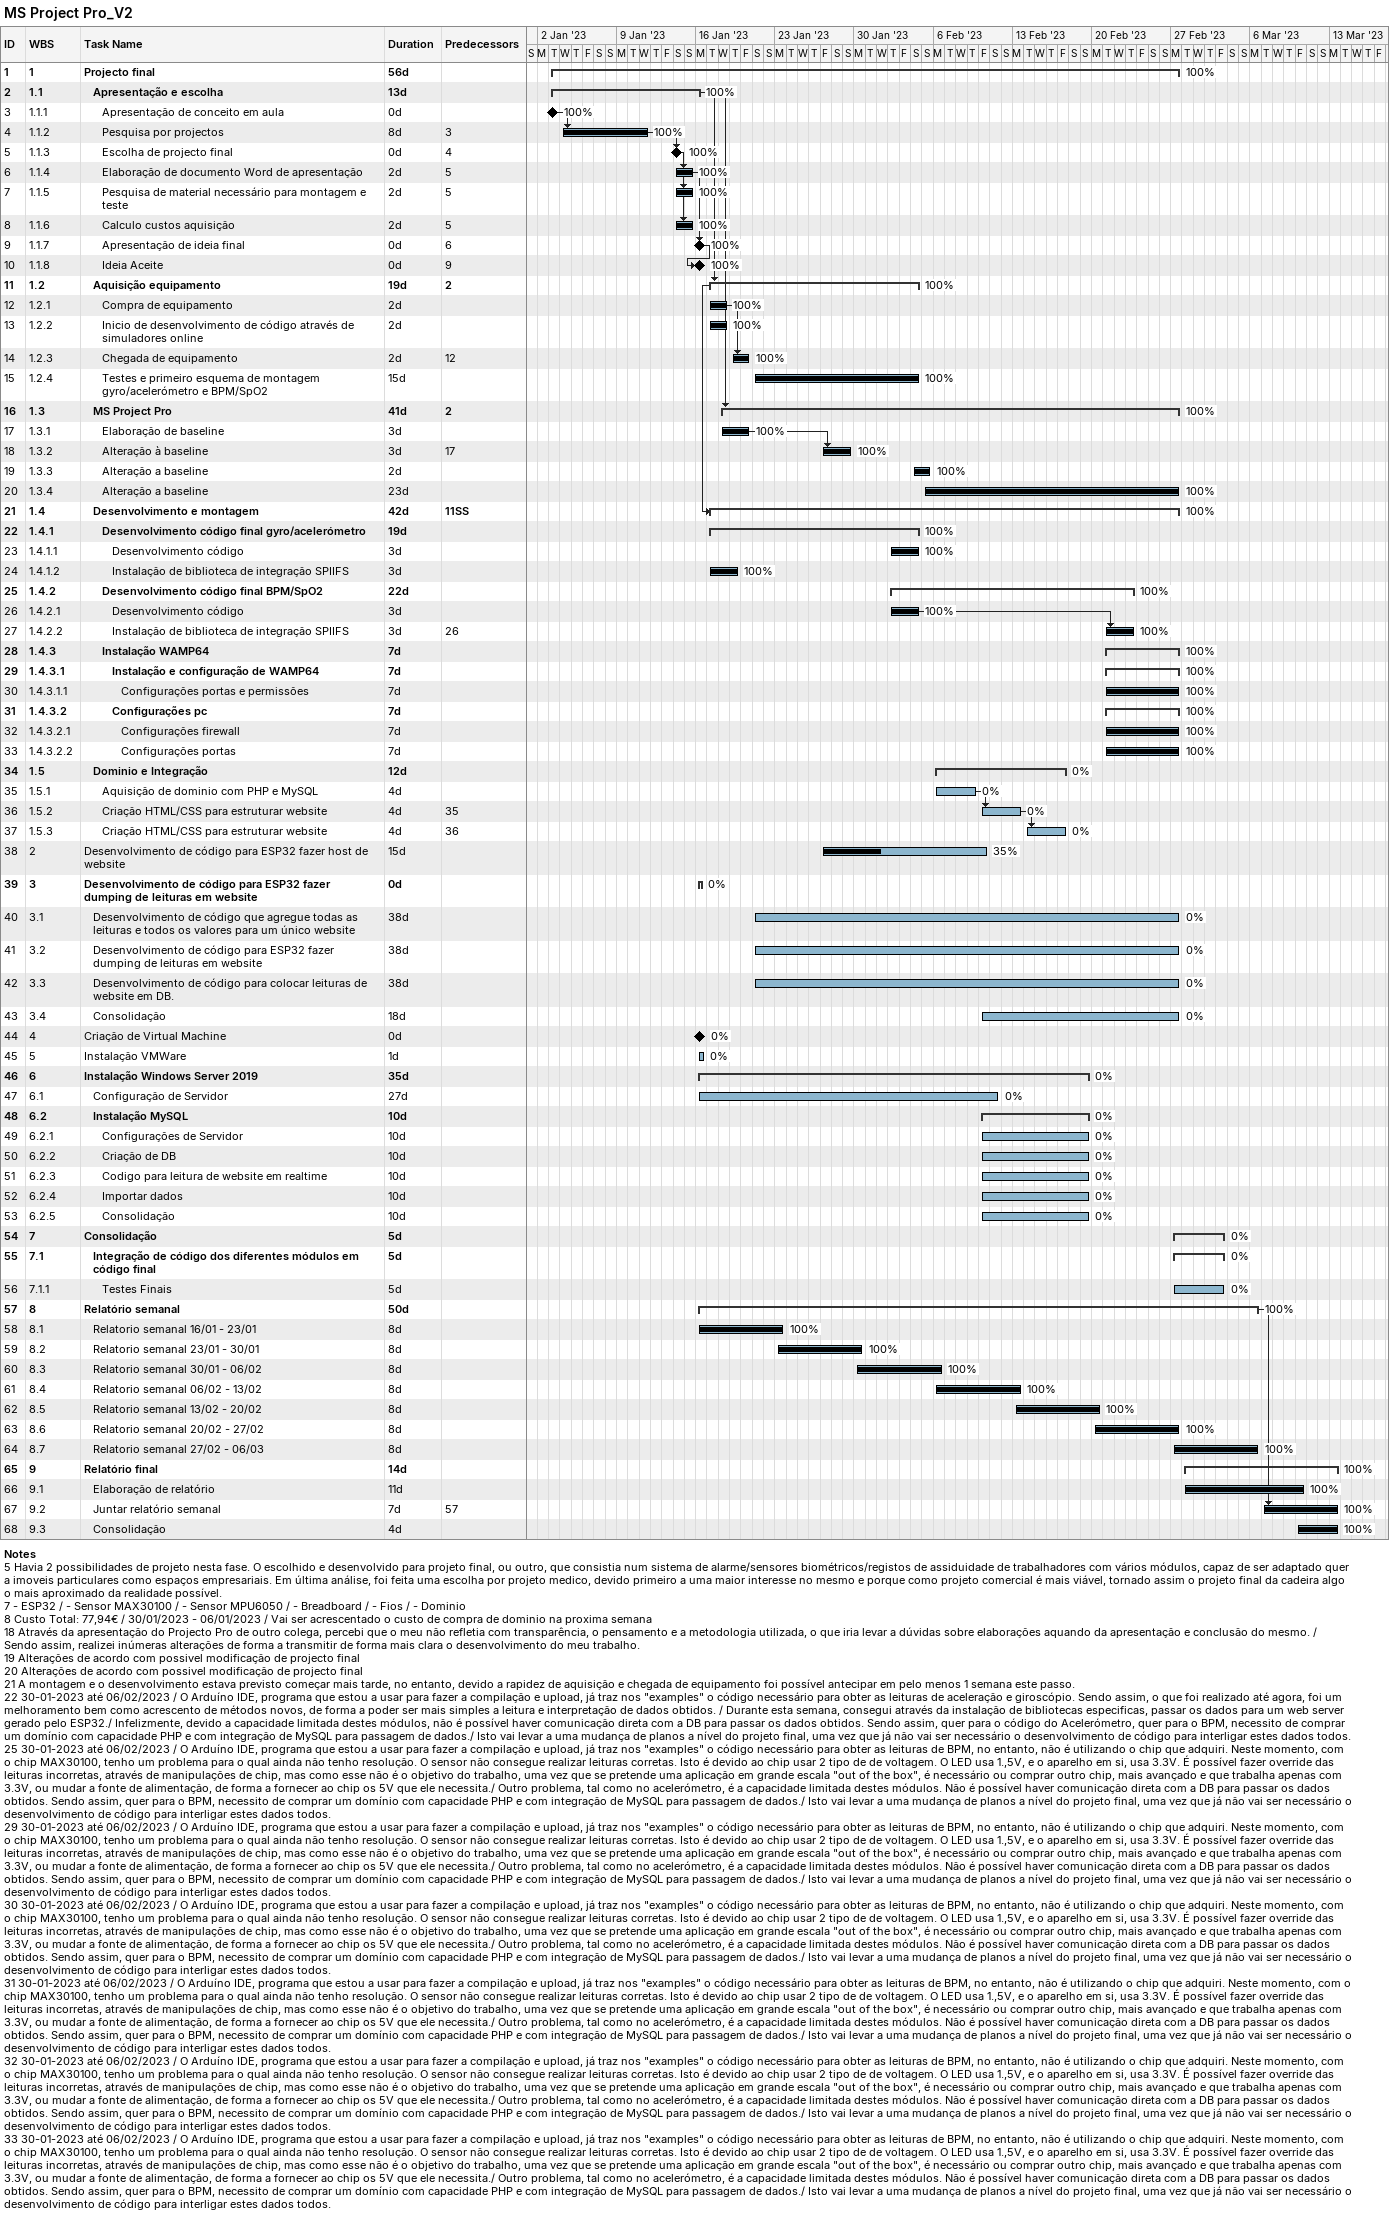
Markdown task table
MS Project Pro_V2

| ID | WBS | Task | Duration | Start | Finish | Predecessors | % complete |
|---|---|---|---|---|---|---|---|
| 1 | 1 | **Projecto final** | 56d | 2023-01-03 | 2023-02-27 |  | 100 |
| 2 | 1.1 | **Apresentação e escolha** | 13d | 2023-01-03 | 2023-01-16 |  | 100 |
| 3 | 1.1.1 | Apresentação de conceito em aula | 0d | 2023-01-03 | 2023-01-03 |  | 100 |
| 4 | 1.1.2 | Pesquisa por projectos | 8d | 2023-01-04 | 2023-01-11 | 3 | 100 |
| 5 | 1.1.3 | Escolha de projecto final | 0d | 2023-01-14 | 2023-01-14 | 4 | 100 |
| 6 | 1.1.4 | Elaboração de documento Word de apresentação | 2d | 2023-01-14 | 2023-01-15 | 5 | 100 |
| 7 | 1.1.5 | Pesquisa de material necessário para montagem e teste | 2d | 2023-01-14 | 2023-01-15 | 5 | 100 |
| 8 | 1.1.6 | Calculo custos aquisição | 2d | 2023-01-14 | 2023-01-15 | 5 | 100 |
| 9 | 1.1.7 | Apresentação de ideia final | 0d | 2023-01-16 | 2023-01-16 | 6 | 100 |
| 10 | 1.1.8 | Ideia Aceite | 0d | 2023-01-16 | 2023-01-16 | 9 | 100 |
| 11 | 1.2 | **Aquisição equipamento** | 19d | 2023-01-17 | 2023-02-04 | 2 | 100 |
| 12 | 1.2.1 | Compra de equipamento | 2d | 2023-01-17 | 2023-01-18 |  | 100 |
| 13 | 1.2.2 | Inicio de desenvolvimento de código através de simuladores online | 2d | 2023-01-17 | 2023-01-18 |  | 100 |
| 14 | 1.2.3 | Chegada de equipamento | 2d | 2023-01-19 | 2023-01-20 | 12 | 100 |
| 15 | 1.2.4 | Testes e primeiro esquema de montagem gyro/acelerómetro e BPM/SpO2 | 15d | 2023-01-21 | 2023-02-04 |  | 100 |
| 16 | 1.3 | **MS Project Pro** | 41d | 2023-01-18 | 2023-02-27 | 2 | 100 |
| 17 | 1.3.1 | Elaboração de baseline | 3d | 2023-01-18 | 2023-01-20 |  | 100 |
| 18 | 1.3.2 | Alteração à baseline | 3d | 2023-01-27 | 2023-01-29 | 17 | 100 |
| 19 | 1.3.3 | Alteração a baseline | 2d | 2023-02-04 | 2023-02-05 |  | 100 |
| 20 | 1.3.4 | Alteração a baseline | 23d | 2023-02-05 | 2023-02-27 |  | 100 |
| 21 | 1.4 | **Desenvolvimento e montagem** | 42d | 2023-01-17 | 2023-02-27 | 11SS | 100 |
| 22 | 1.4.1 | **Desenvolvimento código final gyro/acelerómetro** | 19d | 2023-01-17 | 2023-02-04 |  | 100 |
| 23 | 1.4.1.1 | Desenvolvimento código | 3d | 2023-02-02 | 2023-02-04 |  | 100 |
| 24 | 1.4.1.2 | Instalação de biblioteca de integração SPIIFS | 3d | 2023-01-17 | 2023-01-19 |  | 100 |
| 25 | 1.4.2 | **Desenvolvimento código final BPM/SpO2** | 22d | 2023-02-02 | 2023-02-23 |  | 100 |
| 26 | 1.4.2.1 | Desenvolvimento código | 3d | 2023-02-02 | 2023-02-04 |  | 100 |
| 27 | 1.4.2.2 | Instalação de biblioteca de integração SPIIFS | 3d | 2023-02-21 | 2023-02-23 | 26 | 100 |
| 28 | 1.4.3 | **Instalação WAMP64** | 7d | 2023-02-21 | 2023-02-27 |  | 100 |
| 29 | 1.4.3.1 | **Instalação e configuração de WAMP64** | 7d | 2023-02-21 | 2023-02-27 |  | 100 |
| 30 | 1.4.3.1.1 | Configurações portas e permissões | 7d | 2023-02-21 | 2023-02-27 |  | 100 |
| 31 | 1.4.3.2 | **Configurações pc** | 7d | 2023-02-21 | 2023-02-27 |  | 100 |
| 32 | 1.4.3.2.1 | Configurações firewall | 7d | 2023-02-21 | 2023-02-27 |  | 100 |
| 33 | 1.4.3.2.2 | Configurações portas | 7d | 2023-02-21 | 2023-02-27 |  | 100 |
| 34 | 1.5 | **Dominio e Integração** | 12d | 2023-02-06 | 2023-02-17 |  | 0 |
| 35 | 1.5.1 | Aquisição de dominio com PHP e MySQL | 4d | 2023-02-06 | 2023-02-09 |  | 0 |
| 36 | 1.5.2 | Criação HTML/CSS para estruturar website | 4d | 2023-02-10 | 2023-02-13 | 35 | 0 |
| 37 | 1.5.3 | Criação HTML/CSS para estruturar website | 4d | 2023-02-14 | 2023-02-17 | 36 | 0 |
| 38 | 2 | Desenvolvimento de código para ESP32 fazer host de website | 15d | 2023-01-27 | 2023-02-10 |  | 35 |
| 39 | 3 | **Desenvolvimento de código para ESP32 fazer dumping de leituras em website** | 0d | 2023-01-16 | 2023-01-16 |  | 0 |
| 40 | 3.1 | Desenvolvimento de código que agregue todas as leituras e todos os valores para um único website | 38d | 2023-01-21 | 2023-02-27 |  | 0 |
| 41 | 3.2 | Desenvolvimento de código para ESP32 fazer dumping de leituras em website | 38d | 2023-01-21 | 2023-02-27 |  | 0 |
| 42 | 3.3 | Desenvolvimento de código para colocar leituras de website em DB. | 38d | 2023-01-21 | 2023-02-27 |  | 0 |
| 43 | 3.4 | Consolidação | 18d | 2023-02-10 | 2023-02-27 |  | 0 |
| 44 | 4 | Criação de Virtual Machine | 0d | 2023-01-16 | 2023-01-16 |  | 0 |
| 45 | 5 | Instalação VMWare | 1d | 2023-01-16 | 2023-01-16 |  | 0 |
| 46 | 6 | **Instalação Windows Server 2019** | 35d | 2023-01-16 | 2023-02-19 |  | 0 |
| 47 | 6.1 | Configuração de Servidor | 27d | 2023-01-16 | 2023-02-11 |  | 0 |
| 48 | 6.2 | **Instalação MySQL** | 10d | 2023-02-10 | 2023-02-19 |  | 0 |
| 49 | 6.2.1 | Configurações de Servidor | 10d | 2023-02-10 | 2023-02-19 |  | 0 |
| 50 | 6.2.2 | Criação de DB | 10d | 2023-02-10 | 2023-02-19 |  | 0 |
| 51 | 6.2.3 | Codigo para leitura de website em realtime | 10d | 2023-02-10 | 2023-02-19 |  | 0 |
| 52 | 6.2.4 | Importar dados | 10d | 2023-02-10 | 2023-02-19 |  | 0 |
| 53 | 6.2.5 | Consolidação | 10d | 2023-02-10 | 2023-02-19 |  | 0 |
| 54 | 7 | **Consolidação** | 5d | 2023-02-27 | 2023-03-03 |  | 0 |
| 55 | 7.1 | **Integração de código dos diferentes módulos em código final** | 5d | 2023-02-27 | 2023-03-03 |  | 0 |
| 56 | 7.1.1 | Testes Finais | 5d | 2023-02-27 | 2023-03-03 |  | 0 |
| 57 | 8 | **Relatório semanal** | 50d | 2023-01-16 | 2023-03-06 |  | 100 |
| 58 | 8.1 | Relatorio semanal 16/01 - 23/01 | 8d | 2023-01-16 | 2023-01-23 |  | 100 |
| 59 | 8.2 | Relatorio semanal 23/01 - 30/01 | 8d | 2023-01-23 | 2023-01-30 |  | 100 |
| 60 | 8.3 | Relatorio semanal 30/01 - 06/02 | 8d | 2023-01-30 | 2023-02-06 |  | 100 |
| 61 | 8.4 | Relatorio semanal 06/02 - 13/02 | 8d | 2023-02-06 | 2023-02-13 |  | 100 |
| 62 | 8.5 | Relatorio semanal 13/02 - 20/02 | 8d | 2023-02-13 | 2023-02-20 |  | 100 |
| 63 | 8.6 | Relatorio semanal 20/02 - 27/02 | 8d | 2023-02-20 | 2023-02-27 |  | 100 |
| 64 | 8.7 | Relatorio semanal 27/02 - 06/03 | 8d | 2023-02-27 | 2023-03-06 |  | 100 |
| 65 | 9 | **Relatório final** | 14d | 2023-02-28 | 2023-03-13 |  | 100 |
| 66 | 9.1 | Elaboração de relatório | 11d | 2023-02-28 | 2023-03-10 |  | 100 |
| 67 | 9.2 | Juntar relatório semanal | 7d | 2023-03-07 | 2023-03-13 | 57 | 100 |
| 68 | 9.3 | Consolidação | 4d | 2023-03-10 | 2023-03-13 |  | 100 |

Notes
- 5: Havia 2 possibilidades de projeto nesta fase. O escolhido e desenvolvido para projeto final, ou outro, que consistia num sistema de alarme/sensores biométricos/registos de assiduidade de trabalhadores com vários módulos, capaz de ser adaptado quer a imoveis particulares como espaços empresariais. Em última análise, foi feita uma escolha por projeto medico, devido primeiro a uma maior interesse no mesmo e porque como projeto comercial é mais viável, tornado assim o projeto final da cadeira algo o mais aproximado da realidade possível.
- 7: - ESP32 / - Sensor MAX30100 / - Sensor MPU6050 / - Breadboard / - Fios / - Dominio
- 8: Custo Total: 77,94€ / 30/01/2023 - 06/01/2023 / Vai ser acrescentado o custo de compra de dominio na proxima semana
- 18: Através da apresentação do Projecto Pro de outro colega, percebi que o meu não refletia com transparência, o pensamento e a metodologia utilizada, o que iria levar a dúvidas sobre elaborações aquando da apresentação e conclusão do mesmo. / Sendo assim, realizei inúmeras alterações de forma a transmitir de forma mais clara o desenvolvimento do meu trabalho.
- 19: Alterações de acordo com possivel modificação de projecto final
- 20: Alterações de acordo com possivel modificação de projecto final
- 21: A montagem e o desenvolvimento estava previsto começar mais tarde, no entanto, devido a rapidez de aquisição e chegada de equipamento foi possível antecipar em pelo menos 1 semana este passo.
- 22: 30-01-2023 até 06/02/2023 / O Arduíno IDE, programa que estou a usar para fazer a compilação e upload, já traz nos "examples" o código necessário para obter as leituras de aceleração e giroscópio. Sendo assim, o que foi realizado até agora, foi um melhoramento bem como acrescento de métodos novos, de forma a poder ser mais simples a leitura e interpretação de dados obtidos. / Durante esta semana, consegui através da instalação de bibliotecas especificas, passar os dados para um web server gerado pelo ESP32./ Infelizmente, devido a capacidade limitada destes módulos, não é possível haver comunicação direta com a DB para passar os dados obtidos. Sendo assim, quer para o código do Acelerómetro, quer para o BPM, necessito de comprar um domínio com capacidade PHP e com integração de MySQL para passagem de dados./ Isto vai levar a uma mudança de planos a nível do projeto final, uma vez que já não vai ser necessário o desenvolvimento de código para interligar estes dados todos.
- 25: 30-01-2023 até 06/02/2023 / O Arduíno IDE, programa que estou a usar para fazer a compilação e upload, já traz nos "examples" o código necessário para obter as leituras de BPM, no entanto, não é utilizando o chip que adquiri. Neste momento, com o chip MAX30100, tenho um problema para o qual ainda não tenho resolução. O sensor não consegue realizar leituras corretas. Isto é devido ao chip usar 2 tipo de de voltagem. O LED usa 1.,5V, e o aparelho em si, usa 3.3V. É possível fazer override das leituras incorretas, através de manipulações de chip, mas como esse não é o objetivo do trabalho, uma vez que se pretende uma aplicação em grande escala "out of the box", é necessário ou comprar outro chip, mais avançado e que trabalha apenas com 3.3V, ou mudar a fonte de alimentação, de forma a fornecer ao chip os 5V que ele necessita./ Outro problema, tal como no acelerómetro, é a capacidade limitada destes módulos. Não é possível haver comunicação direta com a DB para passar os dados obtidos. Sendo assim, quer para o BPM, necessito de comprar um domínio com capacidade PHP e com integração de MySQL para passagem de dados./ Isto vai levar a uma mudança de planos a nível do projeto final, uma vez que já não vai ser necessário o desenvolvimento de código para interligar estes dados todos.
- 29: 30-01-2023 até 06/02/2023 / O Arduíno IDE, programa que estou a usar para fazer a compilação e upload, já traz nos "examples" o código necessário para obter as leituras de BPM, no entanto, não é utilizando o chip que adquiri. Neste momento, com o chip MAX30100, tenho um problema para o qual ainda não tenho resolução. O sensor não consegue realizar leituras corretas. Isto é devido ao chip usar 2 tipo de de voltagem. O LED usa 1.,5V, e o aparelho em si, usa 3.3V. É possível fazer override das leituras incorretas, através de manipulações de chip, mas como esse não é o objetivo do trabalho, uma vez que se pretende uma aplicação em grande escala "out of the box", é necessário ou comprar outro chip, mais avançado e que trabalha apenas com 3.3V, ou mudar a fonte de alimentação, de forma a fornecer ao chip os 5V que ele necessita./ Outro problema, tal como no acelerómetro, é a capacidade limitada destes módulos. Não é possível haver comunicação direta com a DB para passar os dados obtidos. Sendo assim, quer para o BPM, necessito de comprar um domínio com capacidade PHP e com integração de MySQL para passagem de dados./ Isto vai levar a uma mudança de planos a nível do projeto final, uma vez que já não vai ser necessário o desenvolvimento de código para interligar estes dados todos.
- 30: 30-01-2023 até 06/02/2023 / O Arduíno IDE, programa que estou a usar para fazer a compilação e upload, já traz nos "examples" o código necessário para obter as leituras de BPM, no entanto, não é utilizando o chip que adquiri. Neste momento, com o chip MAX30100, tenho um problema para o qual ainda não tenho resolução. O sensor não consegue realizar leituras corretas. Isto é devido ao chip usar 2 tipo de de voltagem. O LED usa 1.,5V, e o aparelho em si, usa 3.3V. É possível fazer override das leituras incorretas, através de manipulações de chip, mas como esse não é o objetivo do trabalho, uma vez que se pretende uma aplicação em grande escala "out of the box", é necessário ou comprar outro chip, mais avançado e que trabalha apenas com 3.3V, ou mudar a fonte de alimentação, de forma a fornecer ao chip os 5V que ele necessita./ Outro problema, tal como no acelerómetro, é a capacidade limitada destes módulos. Não é possível haver comunicação direta com a DB para passar os dados obtidos. Sendo assim, quer para o BPM, necessito de comprar um domínio com capacidade PHP e com integração de MySQL para passagem de dados./ Isto vai levar a uma mudança de planos a nível do projeto final, uma vez que já não vai ser necessário o desenvolvimento de código para interligar estes dados todos.
- 31: 30-01-2023 até 06/02/2023 / O Arduíno IDE, programa que estou a usar para fazer a compilação e upload, já traz nos "examples" o código necessário para obter as leituras de BPM, no entanto, não é utilizando o chip que adquiri. Neste momento, com o chip MAX30100, tenho um problema para o qual ainda não tenho resolução. O sensor não consegue realizar leituras corretas. Isto é devido ao chip usar 2 tipo de de voltagem. O LED usa 1.,5V, e o aparelho em si, usa 3.3V. É possível fazer override das leituras incorretas, através de manipulações de chip, mas como esse não é o objetivo do trabalho, uma vez que se pretende uma aplicação em grande escala "out of the box", é necessário ou comprar outro chip, mais avançado e que trabalha apenas com 3.3V, ou mudar a fonte de alimentação, de forma a fornecer ao chip os 5V que ele necessita./ Outro problema, tal como no acelerómetro, é a capacidade limitada destes módulos. Não é possível haver comunicação direta com a DB para passar os dados obtidos. Sendo assim, quer para o BPM, necessito de comprar um domínio com capacidade PHP e com integração de MySQL para passagem de dados./ Isto vai levar a uma mudança de planos a nível do projeto final, uma vez que já não vai ser necessário o desenvolvimento de código para interligar estes dados todos.
- 32: 30-01-2023 até 06/02/2023 / O Arduíno IDE, programa que estou a usar para fazer a compilação e upload, já traz nos "examples" o código necessário para obter as leituras de BPM, no entanto, não é utilizando o chip que adquiri. Neste momento, com o chip MAX30100, tenho um problema para o qual ainda não tenho resolução. O sensor não consegue realizar leituras corretas. Isto é devido ao chip usar 2 tipo de de voltagem. O LED usa 1.,5V, e o aparelho em si, usa 3.3V. É possível fazer override das leituras incorretas, através de manipulações de chip, mas como esse não é o objetivo do trabalho, uma vez que se pretende uma aplicação em grande escala "out of the box", é necessário ou comprar outro chip, mais avançado e que trabalha apenas com 3.3V, ou mudar a fonte de alimentação, de forma a fornecer ao chip os 5V que ele necessita./ Outro problema, tal como no acelerómetro, é a capacidade limitada destes módulos. Não é possível haver comunicação direta com a DB para passar os dados obtidos. Sendo assim, quer para o BPM, necessito de comprar um domínio com capacidade PHP e com integração de MySQL para passagem de dados./ Isto vai levar a uma mudança de planos a nível do projeto final, uma vez que já não vai ser necessário o desenvolvimento de código para interligar estes dados todos.
- 33: 30-01-2023 até 06/02/2023 / O Arduíno IDE, programa que estou a usar para fazer a compilação e upload, já traz nos "examples" o código necessário para obter as leituras de BPM, no entanto, não é utilizando o chip que adquiri. Neste momento, com o chip MAX30100, tenho um problema para o qual ainda não tenho resolução. O sensor não consegue realizar leituras corretas. Isto é devido ao chip usar 2 tipo de de voltagem. O LED usa 1.,5V, e o aparelho em si, usa 3.3V. É possível fazer override das leituras incorretas, através de manipulações de chip, mas como esse não é o objetivo do trabalho, uma vez que se pretende uma aplicação em grande escala "out of the box", é necessário ou comprar outro chip, mais avançado e que trabalha apenas com 3.3V, ou mudar a fonte de alimentação, de forma a fornecer ao chip os 5V que ele necessita./ Outro problema, tal como no acelerómetro, é a capacidade limitada destes módulos. Não é possível haver comunicação direta com a DB para passar os dados obtidos. Sendo assim, quer para o BPM, necessito de comprar um domínio com capacidade PHP e com integração de MySQL para passagem de dados./ Isto vai levar a uma mudança de planos a nível do projeto final, uma vez que já não vai ser necessário o desenvolvimento de código para interligar estes dados todos.
